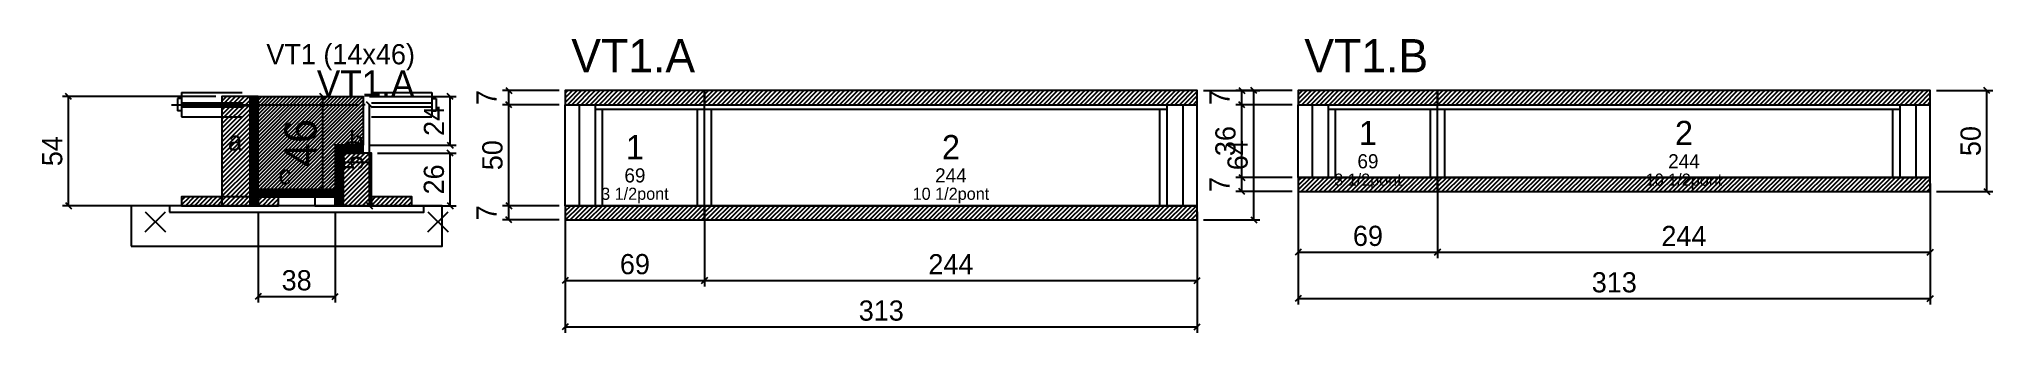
# Model space of a CAD drawing. Extents: x -69 to 899, y -113 to 32.
import ezdxf
from ezdxf.enums import TextEntityAlignment as Align

# ---------------------------------------------------------------- set-up
doc = ezdxf.new("R2010")
doc.units = 0
for name, color, linetype in [('5', 5, 'Continuous'), ('barrote', 126, 'Continuous'), ('CONCRETO', 251, 'Continuous'), ('COTA', 241, 'Continuous'), ('Cota Seção (2x)', 241, 'Continuous'), ('detalhes', 7, 'Continuous'), ('Hachura', 251, 'Continuous'), ('Madeira', 126, 'Continuous'), ('NOMENCLATURA', 7, 'Continuous'), ('Painéis', 200, 'Continuous'), ('presilha', 224, 'Continuous'), ('SARR_2.2x7', 40, 'Continuous'), ('SARR_3.5x7', 81, 'Continuous'), ('SCO-___-LAJ', 224, 'Continuous'), ('TENSOR', 224, 'Continuous'), ('texto', 7, 'Continuous'), ('Texto Seção', 7, 'Continuous')]:
    doc.layers.add(name, color=color, linetype=linetype)
doc.dimstyles.new('PAINEL', dxfattribs={"dimtxt": 10, "dimasz": 3, "dimexe": 3, "dimexo": 3, "dimgap": 3, "dimtad": 1, "dimblk": 'OBLIQUE', "dimblk1": 'OBLIQUE', "dimcen": 2.5, "dimclrd": 4, "dimclre": 4, "dimclrt": 240, "dimazin": 3, "dimtfac": 1, "dimtmove": 0, "dimatfit": 3})
doc.dimstyles.new('SECAO2X', dxfattribs={"dimtxt": 16, "dimasz": 3, "dimexe": 3, "dimexo": 3, "dimgap": 3, "dimtad": 1, "dimblk": 'OBLIQUE', "dimblk1": 'OBLIQUE', "dimcen": 2.5, "dimclrd": 4, "dimclre": 4, "dimclrt": 240, "dimazin": 3, "dimtfac": 1, "dimtmove": 0, "dimatfit": 3})

# ---------------------------------------------------------------- blocks, each defined once
blk = doc.blocks.new('_OBLIQUE')
at = {"color": 0, "linetype": 'BYBLOCK'}
blk.add_line((-0.5, -0.5), (0.5, 0.5), dxfattribs=at)

msp = doc.modelspace()

# ---------------------------------------------------------------- hatches: boundary and pattern name
at = {"layer": 'COTA'}
h = msp.add_hatch(dxfattribs=at)
h.set_pattern_fill('ANSI31', scale=0.4)
h.paths.add_polyline_path([(40, -42), (40, 4), (92, 4), (92, -20), (78, -20), (78, -42)])
h = msp.add_hatch(dxfattribs=at)
h.set_pattern_fill('ANSI31', scale=0.5)
h.paths.add_polyline_path([(192, 0), (261, 0), (261, 7), (192, 7)])
h = msp.add_hatch(dxfattribs=at)
h.set_pattern_fill('ANSI31', scale=0.5)
h.paths.add_polyline_path([(261, 0), (505, 0), (505, 7), (261, 7)])
h = msp.add_hatch(dxfattribs=at)
h.set_pattern_fill('ANSI31', scale=0.5)
h.paths.add_polyline_path([(555, 0), (624, 0), (624, 7), (555, 7)])
h = msp.add_hatch(dxfattribs=at)
h.set_pattern_fill('ANSI31', scale=0.5)
h.paths.add_polyline_path([(624, 0), (868, 0), (868, 7), (624, 7)])
h = msp.add_hatch(dxfattribs=at)
h.set_pattern_fill('ANSI31', scale=0.5)
h.paths.add_polyline_path([(555, -43), (624, -43), (624, -36), (555, -36)])
h = msp.add_hatch(dxfattribs=at)
h.set_pattern_fill('ANSI31', scale=0.5)
h.paths.add_polyline_path([(624, -43), (868, -43), (868, -36), (624, -36)])
h = msp.add_hatch(dxfattribs=at)
h.set_pattern_fill('ANSI31', scale=0.5)
h.paths.add_polyline_path([(192, -57), (261, -57), (261, -50), (192, -50)])
h = msp.add_hatch(dxfattribs=at)
h.set_pattern_fill('ANSI31', scale=0.5)
h.paths.add_polyline_path([(261, -57), (505, -57), (505, -50), (261, -50)])
at = {"layer": 'Hachura'}
h = msp.add_hatch(dxfattribs=at)
h.set_pattern_fill('ANSI31', scale=0.5)
h.paths.add_polyline_path([(22, -50), (36, -50), (36, 4), (22, 4)])
h = msp.add_hatch(dxfattribs=at)
h.set_pattern_fill('ANSI31', scale=0.5)
h.paths.add_polyline_path([(22, -0.4), (36, -0.4), (36, 4), (22, 4)])
h = msp.add_hatch(dxfattribs=at)
h.set_pattern_fill('SOLID')
h.paths.add_polyline_path([(36, -50), (40, -50), (40, 4), (36, 4)])
h = msp.add_hatch(dxfattribs=at)
h.set_pattern_fill('SOLID')
h.paths.add_polyline_path([(78, -24), (92, -24), (92, -20), (78, -20)])
h = msp.add_hatch(dxfattribs=at)
h.set_pattern_fill('SOLID')
h.paths.add_polyline_path([(78, -50), (82, -50), (82, -24), (78, -24)])
h = msp.add_hatch(dxfattribs=at)
h.set_pattern_fill('ANSI31', scale=0.5)
h.paths.add_polyline_path([(82, -50), (96, -50), (96, -24), (82, -24)])
h = msp.add_hatch(dxfattribs=at)
h.set_pattern_fill('ANSI31', scale=0.5)
h.paths.add_polyline_path([(82, -28.4), (96, -28.4), (96, -24), (82, -24)])
h = msp.add_hatch(dxfattribs=at)
h.set_pattern_fill('ANSI31', scale=0.5)
h.paths.add_polyline_path([(2, -50), (22, -50), (22, -45.6), (2, -45.6)])
h = msp.add_hatch(dxfattribs=at)
h.set_pattern_fill('SOLID')
h.paths.add_polyline_path([(40, -45.6), (78, -45.6), (78, -42), (40, -42)])
h = msp.add_hatch(dxfattribs=at)
h.set_pattern_fill('ANSI31', scale=0.5)
h.paths.add_polyline_path([(40, -50), (50, -50), (50, -45.6), (40, -45.6)])
h = msp.add_hatch(dxfattribs=at)
h.set_pattern_fill('ANSI31', scale=0.5)
h.paths.add_polyline_path([(96, -50), (116, -50), (116, -45.6), (96, -45.6)])

# ---------------------------------------------------------------- linework, layer by layer
for p, q in [((0, 3), (0, -3)), ((2, 3), (0, 3)), ((2, 6), (32, 6)), ((2, 6), (2, -6)), ((2, 1), (32, 1)), ((96, 6), (126, 6)), ((96, 1), (126, 1)), ((126, 6), (126, -6)), ((126, 3), (128, 3)), ((128, 3), (128, -3)), ((2, -3), (0, -3)), ((2, -1), (32, -1)), ((2, -6), (32, -6)), ((96, -1), (126, -1)), ((96, -6), (126, -6)), ((126, -3), (128, -3))]:
    msp.add_line(p, q)
at = {"layer": 'barrote'}
msp.add_lwpolyline([(-23, -70), (131, -70), (131, -50), (-23, -50)], close=True, dxfattribs=at)
at = {"layer": 'CONCRETO'}
msp.add_lwpolyline([(40, -42), (40, 4), (92, 4), (92, -20), (78, -20), (78, -42)], close=True, dxfattribs=at)
at = {"layer": 'Madeira'}
for points in [[(22, -50), (36, -50), (36, 4), (22, 4)], [(22, -0.4), (36, -0.4), (36, 4), (22, 4)], [(82, -50), (96, -50), (96, -24), (82, -24)], [(82, -28.4), (96, -28.4), (96, -24), (82, -24)], [(2, -50), (22, -50), (22, -45.6), (2, -45.6)], [(22, -50), (36, -50), (36, -45.6), (22, -45.6)], [(40, -50), (50, -50), (50, -45.6), (40, -45.6)], [(68, -50), (78, -50), (78, -45.6), (68, -45.6)], [(96, -50), (116, -50), (116, -45.6), (96, -45.6)]]:
    msp.add_lwpolyline(points, close=True, dxfattribs=at)
at = {"layer": 'Painéis'}
for p, q in [((192, 0), (261, 0)), ((192, -50), (192, 0)), ((261, -50), (261, 0)), ((261, -50), (261, 0)), ((261, 0), (505, 0)), ((261, -50), (261, 0)), ((505, -50), (505, 0)), ((555, 0), (624, 0)), ((555, -36), (555, 0)), ((624, -36), (624, 0)), ((624, -36), (624, 0)), ((624, 0), (868, 0)), ((624, -36), (624, 0)), ((868, -36), (868, 0)), ((555, -36), (624, -36)), ((624, -36), (868, -36)), ((192, -50), (261, -50)), ((261, -50), (505, -50))]:
    msp.add_line(p, q, dxfattribs=at)
for points in [[(36, -50), (40, -50), (40, 4), (36, 4)], [(78, -24), (92, -24), (92, -20), (78, -20)], [(78, -50), (82, -50), (82, -24), (78, -24)], [(40, -45.6), (78, -45.6), (78, -42), (40, -42)]]:
    msp.add_lwpolyline(points, close=True, dxfattribs=at)
at = {"layer": 'presilha'}
for p, q in [((-16, -63), (-6, -53)), ((-16, -53), (-6, -63)), ((124, -63), (134, -53)), ((124, -53), (134, -63))]:
    msp.add_line(p, q, dxfattribs=at)
at = {"layer": 'SARR_2.2x7'}
for p, q in [((199, -50), (199, 0)), ((498, -50), (498, 0)), ((562, -36), (562, 0)), ((861, -36), (861, 0)), ((207, -2.2), (261, -2.2)), ((261, -2.2), (490, -2.2)), ((570, -2.2), (624, -2.2)), ((624, -2.2), (853, -2.2))]:
    msp.add_line(p, q, dxfattribs=at)
at = {"layer": 'SARR_3.5x7'}
for p, q in [((207, -50), (207, 0)), ((261, -50), (261, 0)), ((261, -50), (261, 0)), ((490, -50), (490, 0)), ((570, -36), (570, 0)), ((624, -36), (624, 0)), ((624, -36), (624, 0)), ((853, -36), (853, 0)), ((210.5, -50), (210.5, -2.2)), ((257.5, -50), (257.5, -2.2)), ((264.5, -50), (264.5, -2.2)), ((486.5, -50), (486.5, -2.2)), ((573.5, -36), (573.5, -2.2)), ((620.5, -36), (620.5, -2.2)), ((627.5, -36), (627.5, -2.2)), ((849.5, -36), (849.5, -2.2)), ((570, -36), (573.5, -36)), ((620.5, -36), (624, -36)), ((624, -36), (627.5, -36)), ((849.5, -36), (853, -36)), ((207, -50), (210.5, -50)), ((257.5, -50), (261, -50)), ((261, -50), (264.5, -50)), ((486.5, -50), (490, -50))]:
    msp.add_line(p, q, dxfattribs=at)
at = {"layer": 'SCO-___-LAJ'}
for points in [[(192, 0), (261, 0), (261, 7), (192, 7)], [(261, 0), (505, 0), (505, 7), (261, 7)], [(555, 0), (624, 0), (624, 7), (555, 7)], [(624, 0), (868, 0), (868, 7), (624, 7)], [(555, -43), (624, -43), (624, -36), (555, -36)], [(624, -43), (868, -43), (868, -36), (624, -36)], [(-4, -53.2), (122, -53.2), (122, -50), (-4, -50)], [(192, -57), (261, -57), (261, -50), (192, -50)], [(261, -57), (505, -57), (505, -50), (261, -50)]]:
    msp.add_lwpolyline(points, close=True, dxfattribs=at)
at = {"layer": 'TENSOR'}
msp.add_line((-3, 0), (90, 0), dxfattribs=at)

# ---------------------------------------------------------------- texts
at = {"layer": '5'}
for s, height, p in [('1', 12, (589.5, -14)), ('2', 12, (746, -14)), ('1', 12, (226.5, -21)), ('2', 12, (383, -21)), ('69', 7, (589.5, -28)), ('244', 7, (746, -28)), ('69', 7, (226.5, -35)), ('244', 7, (383, -35))]:
    msp.add_text(s, height=height, dxfattribs=at).set_placement(p, align=Align.MIDDLE_CENTER)
at = {"layer": 'detalhes'}
for s, p in [('a', (25, -22.7)), ('b', (85, -22.7)), ('c', (50, -39.5))]:
    msp.add_text(s, height=9.6, dxfattribs=at).set_placement(p)
at = {"layer": 'NOMENCLATURA'}
for s, p in [('VT1.A', (195, 16)), ('VT1.B', (558, 16))]:
    msp.add_text(s, height=16.5, dxfattribs=at).set_placement(p)
at = {"layer": 'texto', "char_height": 6, "attachment_point": 5}
for s, insert in [('3 1/2pont', (589.5, -38)), ('10 1/2pont', (746, -38)), ('3 1/2pont', (226.5, -45)), ('10 1/2pont', (383, -45))]:
    msp.add_mtext(s, dxfattribs=dict(at, insert=insert))
at = {"layer": 'Texto Seção'}
for s, height, p in [('VT1 (14x46)', 10, (44, 20)), ('VT1.A', 13, (69, 4))]:
    msp.add_text(s, height=height, dxfattribs=at).set_placement(p)

# ---------------------------------------------------------------- dimensions: what is measured, and where the dimension line sits
at = {"layer": 'COTA'}
for base, p1, p2 in [((-54, -50), (2, -50), (22, 4)), ((95, -50), (96, -50), (96, 0)), ((135, -20), (92, -20), (92, 4)), ((164, 0), (192, 0), (192, 7)), ((164, -50), (192, -50), (192, 0)), ((533, -57), (505, -57), (505, 7)), ((527, 0), (555, 0), (555, 7)), ((527, -36), (555, -36), (555, 0)), ((896, -43), (868, -43), (868, 7)), ((135, -50), (96, -50), (96, -24)), ((527, -43), (555, -43), (555, -36)), ((164, -57), (192, -57), (192, -50))]:
    msp.add_linear_dim(base=base, p1=p1, p2=p2, angle=90, dimstyle='PAINEL', dxfattribs=at).render()
for base, p1, p2 in [((555, -73), (555, -36), (624, -36)), ((555, -96), (555, -36), (868, -36)), ((624, -73), (624, -36), (868, -36)), ((40, -95), (40, -50), (78, -50)), ((192, -87), (192, -50), (261, -50)), ((192, -110), (192, -50), (505, -50)), ((261, -87), (261, -50), (505, -50))]:
    msp.add_linear_dim(base=base, p1=p1, p2=p2, dimstyle='PAINEL', dxfattribs=at).render()
at = {"layer": 'Cota Seção (2x)'}
msp.add_linear_dim(base=(72, -42), p1=(40, -42), p2=(40, 4), angle=90, dimstyle='SECAO2X', dxfattribs=at).render()

doc.saveas('drawing.dxf')
